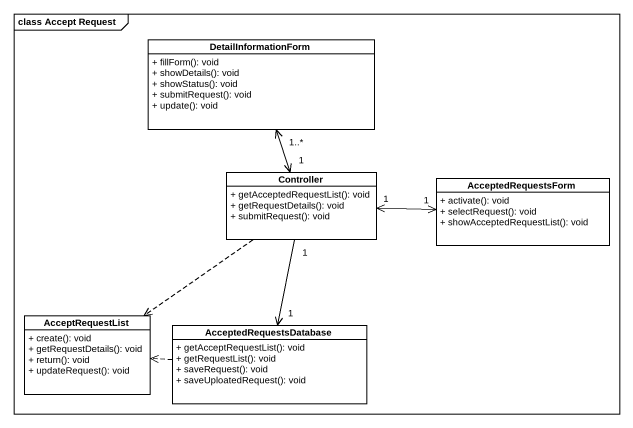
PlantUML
@startuml
mainframe class Accept Request
hide circle
hide empty members
skinparam classAttributeIconSize 0
class DetailInformationForm {
  + fillForm(): void
  + showDetails(): void
  + showStatus(): void
  + submitRequest(): void
  + update(): void
}
class Controller {
  + getAcceptedRequestList(): void
  + getRequestDetails(): void
  + submitRequest(): void
}
class AcceptedRequestsForm {
  + activate(): void
  + selectRequest(): void
  + showAcceptedRequestList(): void
}
class AcceptRequestList {
  + create(): void
  + getRequestDetails(): void
  + return(): void
  + updateRequest(): void
}
class AcceptedRequestsDatabase {
  + getAcceptRequestList(): void
  + getRequestList(): void
  + saveRequest(): void
  + saveUploatedRequest(): void
}
Controller "1" <-up-> "1..*" DetailInformationForm
Controller "1" <-right-> "1" AcceptedRequestsForm
Controller ..> AcceptRequestList
Controller "1" --> "1" AcceptedRequestsDatabase
AcceptedRequestsDatabase .left.> AcceptRequestList
@enduml
